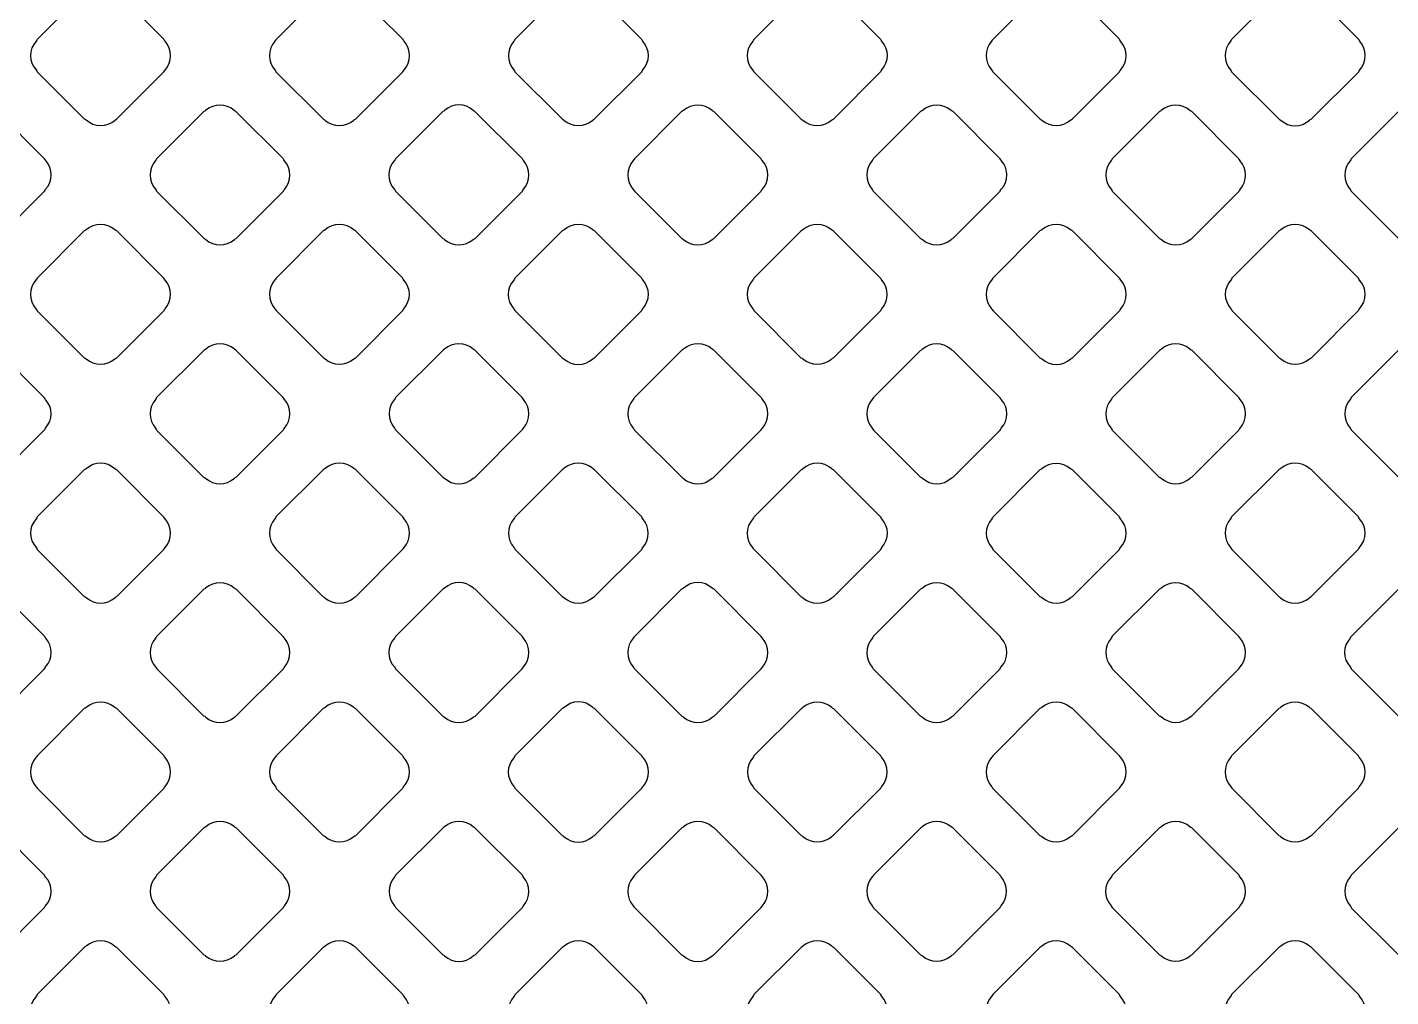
# Model space of a CAD drawing. Extents: x 0 to 248, y 0 to 175.
# Drawn here: x 39.09 to 40.32, y 138.467 to 139.342 of the extents above; entities that cross this region are included whole.
import ezdxf

# ---------------------------------------------------------------- set-up
doc = ezdxf.new("R2010")
doc.units = 0
doc.layers.add('gbr-dxf', color=7, linetype='Continuous')

msp = doc.modelspace()

# ---------------------------------------------------------------- linework, layer by layer
at = {"layer": 'gbr-dxf', "linetype": 'Continuous'}
for points in [[(39.0978, 139.3299, 0.379422), (39.0978, 139.3039, -0.095956), (39.0988, 139.3023), (39.1413, 139.2598, -0.10046), (39.143, 139.2588, 0.379308), (39.169, 139.2587, -0.095968), (39.1706, 139.2597), (39.2131, 139.3022, -0.096328), (39.2141, 139.3038, 0.37947), (39.2141, 139.3298, -0.108361), (39.213, 139.3317), (39.1707, 139.374, -0.104691), (39.1689, 139.375, 0.379357), (39.143, 139.375, -0.096614), (39.1413, 139.374), (39.0988, 139.3315, -0.096527)], [(39.3133, 139.3039, -0.096265), (39.3142, 139.3023), (39.3571, 139.2595, -0.083), (39.3584, 139.2586, 0.378719), (39.3844, 139.2586, -0.096031), (39.386, 139.2595), (39.4287, 139.3023, -0.095916), (39.4297, 139.3039, 0.378964), (39.4297, 139.3298, -0.092052), (39.4288, 139.3314), (39.386, 139.3742, -0.088003), (39.3845, 139.3751, 0.37947), (39.3585, 139.3751, -0.096625), (39.3569, 139.3741), (39.3143, 139.3315, -0.096111), (39.3133, 139.3299, 0.379451)], [(39.5288, 139.3298, 0.379465), (39.5288, 139.3039, -0.095956), (39.5298, 139.3022), (39.5723, 139.2597, -0.10046), (39.574, 139.2587, 0.37981), (39.6, 139.2587, -0.096625), (39.6016, 139.2597), (39.6442, 139.3022, -0.096111), (39.6452, 139.3039, 0.379859), (39.6452, 139.3298, -0.09253), (39.6442, 139.3314), (39.6015, 139.3741, -0.088207), (39.6, 139.3751, 0.379297), (39.574, 139.3751, -0.096261), (39.5724, 139.3741), (39.5298, 139.3315, -0.096328)], [(39.7442, 139.3039, -0.09601), (39.7452, 139.3022), (39.7878, 139.2597, -0.100401), (39.7895, 139.2587, 0.378892), (39.8154, 139.2587, -0.095383), (39.8171, 139.2596), (39.8598, 139.3024, -0.095701), (39.8608, 139.304, 0.378889), (39.8608, 139.3299, -0.09221), (39.8598, 139.3315), (39.8173, 139.374, -0.104442), (39.8155, 139.3751, 0.379778), (39.7895, 139.3751, -0.096625), (39.7879, 139.3741), (39.7452, 139.3315, -0.096111), (39.7443, 139.3298, 0.379308)], [(39.9598, 139.304, -0.09601), (39.9608, 139.3023), (40.0034, 139.2597, -0.100401), (40.0051, 139.2587, 0.379422), (40.0311, 139.2588, -0.096458), (40.0327, 139.2597), (40.0752, 139.3022, -0.096627), (40.0761, 139.3038, 0.3795), (40.0761, 139.3298, -0.10824), (40.0751, 139.3316), (40.0327, 139.374, -0.104101), (40.0309, 139.3751, 0.378645), (40.005, 139.3751, -0.096367), (40.0034, 139.3741), (39.9608, 139.3315, -0.095916), (39.9598, 139.3299, 0.379011)], [(40.1753, 139.3039, -0.09601), (40.1763, 139.3023), (40.2192, 139.2594, -0.083291), (40.2206, 139.2585, 0.37904), (40.2465, 139.2585, -0.09601), (40.2481, 139.2595), (40.2909, 139.3023, -0.095997), (40.2919, 139.3039, 0.378532), (40.2919, 139.3298, -0.091476), (40.2909, 139.3314), (40.2481, 139.3743, -0.08787), (40.2466, 139.3752, 0.379071), (40.2206, 139.3751, -0.096723), (40.219, 139.3742), (40.1763, 139.3315, -0.096857), (40.1754, 139.3299, 0.379308)], [(38.99, 139.222, 0.378798), (38.99, 139.1961, -0.096367), (38.9909, 139.1944), (39.0335, 139.1519, -0.100054), (39.0352, 139.1509, 0.379639), (39.0611, 139.1509, -0.096625), (39.0628, 139.1519), (39.1055, 139.1946, -0.096111), (39.1064, 139.1962, 0.379357), (39.1065, 139.2221, -0.092315), (39.1055, 139.2237), (39.063, 139.2662, -0.104677), (39.0612, 139.2673, 0.378945), (39.0353, 139.2673, -0.096842), (39.0336, 139.2663), (38.9909, 139.2236, -0.096712)], [(39.2056, 139.1962, -0.095956), (39.2065, 139.1945), (39.2491, 139.152, -0.10046), (39.2508, 139.151, 0.379308), (39.2767, 139.151, -0.096117), (39.2784, 139.1519), (39.3209, 139.1944, -0.096227), (39.3218, 139.1961, 0.379), (39.3219, 139.222, -0.107677), (39.3208, 139.2239), (39.2784, 139.2662, -0.104407), (39.2766, 139.2673, 0.37947), (39.2507, 139.2673, -0.096625), (39.249, 139.2663), (39.2065, 139.2238, -0.096111), (39.2056, 139.2221, 0.379682)], [(39.421, 139.2221, 0.378798), (39.421, 139.1961, -0.096367), (39.422, 139.1945), (39.4648, 139.1517, -0.083134), (39.4662, 139.1509, 0.379639), (39.4921, 139.1509, -0.096625), (39.4938, 139.1518), (39.5365, 139.1945, -0.096111), (39.5374, 139.1962, 0.379357), (39.5375, 139.2221, -0.092315), (39.5365, 139.2237), (39.4937, 139.2664, -0.088435), (39.4922, 139.2674, 0.378945), (39.4663, 139.2674, -0.096355), (39.4647, 139.2664), (39.422, 139.2237, -0.096195)], [(39.6365, 139.1961, -0.095956), (39.6375, 139.1945), (39.68, 139.152, -0.10046), (39.6818, 139.151, 0.379243), (39.7077, 139.1509, -0.095383), (39.7093, 139.1519), (39.7519, 139.1945, -0.095916), (39.7529, 139.1961, 0.379605), (39.7529, 139.2221, -0.09253), (39.7519, 139.2237), (39.7092, 139.2664, -0.088207), (39.7077, 139.2673, 0.379731), (39.6818, 139.2673, -0.096625), (39.6801, 139.2663), (39.6375, 139.2237, -0.096111), (39.6365, 139.2221, 0.379682)], [(39.852, 139.1961, -0.09601), (39.853, 139.1945), (39.8956, 139.1519, -0.100401), (39.8973, 139.1509, 0.379422), (39.9232, 139.1509, -0.096458), (39.9249, 139.1519), (39.9675, 139.1946, -0.096627), (39.9685, 139.1962, 0.3795), (39.9685, 139.2222, -0.09221), (39.9676, 139.2237), (39.925, 139.2663, -0.104101), (39.9232, 139.2673, 0.378645), (39.8973, 139.2673, -0.096367), (39.8956, 139.2664), (39.853, 139.2237, -0.095916), (39.852, 139.2221, 0.379011)], [(40.0676, 139.1962, -0.095866), (40.0686, 139.1946), (40.1112, 139.1519, -0.099727), (40.1129, 139.1509, 0.379422), (40.1389, 139.1509, -0.096625), (40.1405, 139.1519), (40.183, 139.1944, -0.096332), (40.184, 139.196, 0.3795), (40.184, 139.2219, -0.10824), (40.1829, 139.2238), (40.1405, 139.2663, -0.104536), (40.1387, 139.2673, 0.379249), (40.1128, 139.2673, -0.096458), (40.1111, 139.2663), (40.0686, 139.2238, -0.096627), (40.0676, 139.2221, 0.379308)], [(40.2832, 139.1961, -0.096117), (40.2841, 139.1944), (40.3269, 139.1517, -0.083), (40.3283, 139.1508, 0.378862), (40.3542, 139.1508, -0.095866), (40.3558, 139.1518), (40.3986, 139.1946, -0.096197), (40.3996, 139.1962, 0.378532), (40.3996, 139.2221, -0.092061), (40.3986, 139.2237), (40.3559, 139.2664, -0.087525), (40.3544, 139.2674, 0.379071), (40.3285, 139.2673, -0.096458), (40.3268, 139.2663), (40.2842, 139.2237, -0.096627), (40.2832, 139.222, 0.379451)], [(39.0977, 139.0884, -0.099964), (39.0987, 139.0866), (39.1412, 139.0442, -0.104264), (39.143, 139.0432, 0.379243), (39.1689, 139.0431, -0.095383), (39.1706, 139.0441), (39.2132, 139.0867, -0.095916), (39.2142, 139.0884, 0.379605), (39.2141, 139.1143, -0.104293), (39.2131, 139.1161), (39.1707, 139.1586, -0.100824), (39.1689, 139.1596, 0.379731), (39.143, 139.1596, -0.096625), (39.1413, 139.1586), (39.0987, 139.116, -0.096111), (39.0977, 139.1143, 0.379682)], [(39.3133, 139.1144, 0.378798), (39.3133, 139.0884, -0.100299), (39.3143, 139.0867), (39.357, 139.0441, -0.087639), (39.3585, 139.0432, 0.379413), (39.3844, 139.0431, -0.096367), (39.3861, 139.0441), (39.4287, 139.0867, -0.096206), (39.4296, 139.0884, 0.379249), (39.4296, 139.1143, -0.104293), (39.4286, 139.1161), (39.3862, 139.1585, -0.100824), (39.3844, 139.1595, 0.379297), (39.3585, 139.1595, -0.096261), (39.3569, 139.1586), (39.3143, 139.116, -0.096301)], [(39.5287, 139.0883, -0.083235), (39.5296, 139.0869), (39.5725, 139.044, -0.087638), (39.5739, 139.0431, 0.379092), (39.5999, 139.0431, -0.096031), (39.6015, 139.0441), (39.6443, 139.0868, -0.095987), (39.6452, 139.0884, 0.378841), (39.6452, 139.1144, -0.087947), (39.6443, 139.1159), (39.6014, 139.1587, -0.083076), (39.6, 139.1596, 0.379778), (39.5741, 139.1596, -0.096625), (39.5724, 139.1586), (39.5297, 139.1159, -0.096111), (39.5287, 139.1143, 0.379682)], [(39.7443, 139.1144, 0.379465), (39.7443, 139.0884, -0.10047), (39.7453, 139.0867), (39.7878, 139.0442, -0.10399), (39.7896, 139.0432, 0.37981), (39.8155, 139.0432, -0.096458), (39.8172, 139.0442), (39.8597, 139.0867, -0.096627), (39.8607, 139.0884, 0.379859), (39.8607, 139.1143, -0.088442), (39.8598, 139.1158), (39.8171, 139.1585, -0.100519), (39.8154, 139.1595, 0.379297), (39.7895, 139.1595, -0.095866), (39.7878, 139.1585), (39.7453, 139.116, -0.095916)], [(39.9598, 139.0884, -0.099643), (39.9608, 139.0867), (40.0033, 139.0441, -0.103545), (40.0051, 139.0431, 0.379422), (40.0311, 139.0431, -0.096625), (40.0327, 139.0441), (40.0753, 139.0867, -0.096111), (40.0763, 139.0883, 0.3795), (40.0763, 139.1143, -0.104843), (40.0752, 139.1161), (40.0327, 139.1586, -0.100588), (40.031, 139.1596, 0.379249), (40.0051, 139.1596, -0.096458), (40.0034, 139.1586), (39.9608, 139.116, -0.096627), (39.9598, 139.1143, 0.379308)], [(40.1755, 139.0884, -0.100082), (40.1765, 139.0867), (40.2191, 139.0441, -0.087645), (40.2206, 139.0431, 0.379201), (40.2465, 139.0432, -0.096625), (40.2482, 139.0441), (40.2907, 139.0867, -0.096111), (40.2917, 139.0883, 0.379357), (40.2917, 139.1143, -0.104256), (40.2907, 139.1161), (40.2483, 139.1585, -0.10077), (40.2465, 139.1595, 0.37947), (40.2206, 139.1595, -0.096458), (40.2189, 139.1585), (40.1765, 139.116, -0.096627), (40.1755, 139.1143, 0.379451)], [(38.99, 138.9806, -0.099971), (38.991, 138.9789), (39.0335, 138.9364, -0.103923), (39.0353, 138.9354, 0.378647), (39.0612, 138.9354, -0.095883), (39.0628, 138.9364), (39.1055, 138.979, -0.095895), (39.1064, 138.9806, 0.378338), (39.1064, 139.0065, -0.087788), (39.1055, 139.008), (39.0628, 139.0507, -0.100073), (39.0611, 139.0517, 0.379347), (39.0351, 139.0517, -0.096625), (39.0335, 139.0507), (38.991, 139.0082, -0.096111), (38.99, 139.0066, 0.379451)], [(39.2055, 138.9806, -0.099971), (39.2065, 138.9789), (39.2489, 138.9364, -0.104246), (39.2507, 138.9354, 0.378952), (39.2767, 138.9354, -0.095866), (39.2783, 138.9364), (39.3209, 138.979, -0.096227), (39.3219, 138.9806, 0.37947), (39.3219, 139.0066, -0.104293), (39.3208, 139.0084), (39.2784, 139.0508, -0.100824), (39.2767, 139.0518, 0.379297), (39.2508, 139.0518, -0.096261), (39.2491, 139.0508), (39.2065, 139.0082, -0.095916), (39.2055, 139.0065, 0.379011)], [(39.4211, 139.0066, 0.379422), (39.4211, 138.9807, -0.099976), (39.4221, 138.979), (39.4648, 138.9363, -0.087638), (39.4662, 138.9354, 0.379243), (39.4922, 138.9354, -0.095383), (39.4938, 138.9363), (39.5364, 138.979, -0.095602), (39.5374, 138.9806, 0.378889), (39.5374, 139.0065, -0.104371), (39.5364, 139.0083), (39.4939, 139.0508, -0.100294), (39.4922, 139.0518, 0.379313), (39.4662, 139.0518, -0.095968), (39.4646, 139.0508), (39.4221, 139.0083, -0.096328)], [(39.6365, 138.9806, -0.083262), (39.6373, 138.9792), (39.6802, 138.9363, -0.087864), (39.6817, 138.9353, 0.379422), (39.7077, 138.9354, -0.096458), (39.7093, 138.9363), (39.752, 138.979, -0.096627), (39.753, 138.9807, 0.3795), (39.753, 139.0066, -0.087947), (39.7521, 139.0081), (39.7092, 139.051, -0.083024), (39.7078, 139.0519, 0.378645), (39.6818, 139.0519, -0.095866), (39.6802, 139.0509), (39.6374, 139.0081, -0.095602), (39.6365, 139.0065, 0.379011)], [(39.8521, 138.9807, -0.099643), (39.8531, 138.9789), (39.8956, 138.9364, -0.103545), (39.8974, 138.9354, 0.378952), (39.9233, 138.9354, -0.09601), (39.925, 138.9363), (39.9676, 138.9789, -0.096328), (39.9685, 138.9806, 0.37947), (39.9685, 139.0065, -0.088442), (39.9676, 139.008), (39.9249, 139.0507, -0.100519), (39.9232, 139.0517, 0.379731), (39.8972, 139.0517, -0.096458), (39.8956, 139.0507), (39.8531, 139.0082, -0.096627), (39.8521, 139.0066, 0.379308)], [(40.0676, 139.0065, 0.37889), (40.0676, 138.9805, -0.100082), (40.0686, 138.9788), (40.111, 138.9364, -0.103923), (40.1128, 138.9354, 0.379201), (40.1388, 138.9354, -0.096625), (40.1404, 138.9364), (40.183, 138.979, -0.096111), (40.184, 138.9806, 0.379859), (40.184, 139.0066, -0.104293), (40.1829, 139.0084), (40.1406, 139.0507, -0.100824), (40.1388, 139.0517, 0.3795), (40.1129, 139.0518, -0.096614), (40.1112, 139.0508), (40.0686, 139.0081, -0.096539)], [(40.2832, 138.9807, -0.10047), (40.2842, 138.979), (40.3268, 138.9364, -0.088202), (40.3283, 138.9354, 0.379092), (40.3542, 138.9354, -0.095383), (40.3558, 138.9364), (40.3984, 138.979, -0.096227), (40.3994, 138.9806, 0.37905), (40.3994, 139.0066, -0.103956), (40.3984, 139.0084), (40.356, 139.0508, -0.10077), (40.3542, 139.0518, 0.37947), (40.3283, 139.0518, -0.096458), (40.3266, 139.0508), (40.2842, 139.0083, -0.096627), (40.2832, 139.0066, 0.379682)], [(39.0978, 138.8988, 0.379465), (39.0978, 138.8729, -0.103917), (39.0989, 138.8711), (39.1412, 138.8288, -0.107817), (39.143, 138.8277, 0.379308), (39.169, 138.8277, -0.096117), (39.1706, 138.8287), (39.2131, 138.8712, -0.096227), (39.2141, 138.8728, 0.379), (39.2141, 138.8987, -0.100076), (39.2131, 138.9004), (39.1705, 138.943, -0.096527), (39.1689, 138.944, 0.378945), (39.143, 138.944, -0.096217), (39.1413, 138.943), (39.0988, 138.9005, -0.096328)], [(39.3133, 138.8988, 0.379422), (39.3133, 138.8729, -0.103926), (39.3143, 138.8711), (39.3569, 138.8285, -0.092072), (39.3584, 138.8276, 0.379092), (39.3844, 138.8275, -0.096031), (39.386, 138.8285), (39.4287, 138.8713, -0.095987), (39.4297, 138.8729, 0.378338), (39.4297, 138.8988, -0.100106), (39.4287, 138.9005), (39.3861, 138.9431, -0.096195), (39.3845, 138.9441, 0.378877), (39.3585, 138.9441, -0.09601), (39.3569, 138.9431), (39.3142, 138.9005, -0.096328)], [(39.5288, 138.8988, 0.378798), (39.5288, 138.8729, -0.087686), (39.5297, 138.8714), (39.5725, 138.8286, -0.091913), (39.574, 138.8277, 0.379639), (39.6, 138.8277, -0.096458), (39.6016, 138.8286), (39.6442, 138.8712, -0.096627), (39.6451, 138.8728, 0.3795), (39.6452, 138.8988, -0.100514), (39.6442, 138.9005), (39.6016, 138.9431, -0.096539), (39.5999, 138.9441, 0.378645), (39.574, 138.9441, -0.096367), (39.5724, 138.9431), (39.5297, 138.9004, -0.095895)], [(39.7442, 138.8728, -0.087284), (39.7452, 138.8714), (39.788, 138.8285, -0.091737), (39.7896, 138.8276, 0.378952), (39.8155, 138.8275, -0.09601), (39.8171, 138.8285), (39.8599, 138.8712, -0.096328), (39.8608, 138.8729, 0.37947), (39.8608, 138.8988, -0.084073), (39.8599, 138.9002), (39.8171, 138.943, -0.096857), (39.8155, 138.944, 0.379731), (39.7895, 138.944, -0.096458), (39.7879, 138.943), (39.7452, 138.9004, -0.096627), (39.7443, 138.8988, 0.379308)], [(39.9599, 138.8988, 0.37889), (39.9599, 138.8728, -0.103999), (39.9609, 138.8711), (40.0033, 138.8287, -0.10739), (40.0051, 138.8277, 0.379201), (40.0311, 138.8277, -0.096625), (40.0327, 138.8287), (40.0752, 138.8711, -0.096111), (40.0761, 138.8728, 0.379859), (40.0761, 138.8988, -0.100399), (40.0751, 138.9005), (40.0327, 138.9429, -0.096627), (40.031, 138.9439, 0.3795), (40.0051, 138.9439, -0.096614), (40.0034, 138.943), (39.9609, 138.9004, -0.096539)], [(40.1754, 138.8729, -0.104392), (40.1764, 138.8711), (40.2189, 138.8286, -0.092233), (40.2204, 138.8276, 0.379092), (40.2464, 138.8276, -0.095383), (40.248, 138.8286), (40.2907, 138.8713, -0.096227), (40.2917, 138.8729, 0.37905), (40.2917, 138.8989, -0.100076), (40.2907, 138.9006), (40.2482, 138.9431, -0.096527), (40.2465, 138.9441, 0.37947), (40.2206, 138.9441, -0.096458), (40.2189, 138.9431), (40.1763, 138.9005, -0.096627), (40.1754, 138.8988, 0.379682)], [(38.9899, 138.7651, -0.087363), (38.9908, 138.7636), (39.0336, 138.7208, -0.091364), (39.0352, 138.7198, 0.379299), (39.0611, 138.7199, -0.096625), (39.0628, 138.7208), (39.1055, 138.7635, -0.096111), (39.1064, 138.7652, 0.379357), (39.1065, 138.7911, -0.083622), (39.1056, 138.7925), (39.0628, 138.8353, -0.096527), (39.0612, 138.8362, 0.378784), (39.0352, 138.8363, -0.096031), (39.0336, 138.8353), (38.9909, 138.7926, -0.096195), (38.9899, 138.791, 0.378386)], [(39.2055, 138.7911, 0.379201), (39.2056, 138.7651, -0.103917), (39.2066, 138.7633), (39.2489, 138.721, -0.107817), (39.2508, 138.7199, 0.379243), (39.2767, 138.7199, -0.095383), (39.2784, 138.7209), (39.3209, 138.7634, -0.095602), (39.3219, 138.765, 0.378889), (39.3218, 138.791, -0.100514), (39.3208, 138.7927), (39.2783, 138.8352, -0.096857), (39.2766, 138.8362, 0.379456), (39.2507, 138.8362, -0.096259), (39.249, 138.8353), (39.2065, 138.7927, -0.096539)], [(39.421, 138.791, 0.379465), (39.421, 138.7651, -0.103917), (39.4221, 138.7633), (39.4646, 138.7208, -0.091737), (39.4662, 138.7198, 0.37981), (39.4921, 138.7198, -0.096458), (39.4938, 138.7208), (39.5364, 138.7635, -0.096627), (39.5374, 138.7651, 0.379859), (39.5374, 138.7911, -0.100902), (39.5364, 138.7928), (39.4939, 138.8353, -0.096627), (39.4923, 138.8363, 0.379297), (39.4663, 138.8363, -0.095886), (39.4647, 138.8354), (39.422, 138.7927, -0.095585)], [(39.6365, 138.7651, -0.087613), (39.6374, 138.7636), (39.6803, 138.7208, -0.091578), (39.6819, 138.7198, 0.379201), (39.7078, 138.7198, -0.096625), (39.7095, 138.7208), (39.752, 138.7634, -0.096111), (39.753, 138.765, 0.3795), (39.753, 138.791, -0.101017), (39.752, 138.7927), (39.7094, 138.8353, -0.096842), (39.7077, 138.8363, 0.379249), (39.6818, 138.8363, -0.096458), (39.6801, 138.8353), (39.6375, 138.7927, -0.096627), (39.6365, 138.7911, 0.379451)], [(39.8521, 138.7909, 0.37889), (39.8521, 138.765, -0.087254), (39.853, 138.7635), (39.8957, 138.7208, -0.091578), (39.8973, 138.7198, 0.379201), (39.9232, 138.7199, -0.096625), (39.9249, 138.7208), (39.9675, 138.7635, -0.096111), (39.9685, 138.7652, 0.379859), (39.9685, 138.7911, -0.083792), (39.9676, 138.7925), (39.9249, 138.8352, -0.096627), (39.9233, 138.8362, 0.3795), (39.8973, 138.8362, -0.096614), (39.8957, 138.8352), (39.853, 138.7926, -0.095895)], [(40.0676, 138.7652, -0.103999), (40.0686, 138.7634), (40.111, 138.721, -0.107634), (40.1129, 138.72, 0.378719), (40.1388, 138.72, -0.096031), (40.1404, 138.7209), (40.1829, 138.7634, -0.095916), (40.1839, 138.7651, 0.378964), (40.1839, 138.791, -0.100076), (40.1829, 138.7927), (40.1404, 138.8353, -0.096527), (40.1387, 138.8362, 0.37947), (40.1128, 138.8362, -0.096458), (40.1111, 138.8352), (40.0686, 138.7928, -0.096627), (40.0676, 138.7911, 0.379451)], [(40.2831, 138.7652, -0.103884), (40.2841, 138.7634), (40.3267, 138.7208, -0.091916), (40.3283, 138.7198, 0.379422), (40.3542, 138.7198, -0.095956), (40.3559, 138.7208), (40.3985, 138.7635, -0.096332), (40.3995, 138.7651, 0.379859), (40.3995, 138.7911, -0.100902), (40.3985, 138.7928), (40.3559, 138.8354, -0.096857), (40.3543, 138.8364, 0.379141), (40.3283, 138.8364, -0.095383), (40.3267, 138.8354), (40.284, 138.7927, -0.096527), (40.2831, 138.7911, 0.379087)], [(39.0977, 138.6573, -0.091954), (39.0987, 138.6558), (39.1413, 138.6131, -0.096111), (39.143, 138.6121, 0.379092), (39.1689, 138.6121, -0.095383), (39.1705, 138.6131), (39.2132, 138.6557, -0.095686), (39.2142, 138.6573, 0.378841), (39.2142, 138.6833, -0.096614), (39.2132, 138.6849), (39.1705, 138.7276, -0.092126), (39.1689, 138.7285, 0.379778), (39.143, 138.7285, -0.096625), (39.1413, 138.7275), (39.0987, 138.6849, -0.096111), (39.0977, 138.6833, 0.379682)], [(39.3133, 138.6833, 0.379465), (39.3134, 138.6574, -0.108153), (39.3144, 138.6555), (39.3568, 138.6131, -0.096111), (39.3585, 138.6121, 0.37981), (39.3844, 138.6121, -0.096458), (39.3861, 138.6131), (39.4286, 138.6556, -0.096627), (39.4296, 138.6573, 0.379859), (39.4296, 138.6833, -0.096723), (39.4286, 138.6849), (39.386, 138.7275, -0.092564), (39.3844, 138.7285, 0.379297), (39.3585, 138.7285, -0.095719), (39.3569, 138.7275), (39.3143, 138.685, -0.095916)], [(39.5287, 138.6573, -0.092162), (39.5297, 138.6557), (39.5724, 138.613, -0.095895), (39.574, 138.612, 0.379201), (39.6, 138.612, -0.096625), (39.6016, 138.613), (39.6443, 138.6557, -0.096111), (39.6453, 138.6573, 0.379357), (39.6453, 138.6833, -0.096507), (39.6443, 138.6849), (39.6016, 138.7276, -0.092456), (39.6, 138.7286, 0.37947), (39.5741, 138.7286, -0.096458), (39.5724, 138.7276), (39.5297, 138.6849, -0.096627), (39.5287, 138.6832, 0.379451)], [(39.7444, 138.6573, -0.091476), (39.7453, 138.6558), (39.7879, 138.6131, -0.095895), (39.7896, 138.6122, 0.379422), (39.8155, 138.6122, -0.096625), (39.8172, 138.6132), (39.8597, 138.6557, -0.096111), (39.8607, 138.6573, 0.379859), (39.8607, 138.6833, -0.096458), (39.8597, 138.685), (39.8174, 138.7273, -0.108515), (39.8155, 138.7284, 0.3795), (39.7895, 138.7284, -0.096259), (39.7879, 138.7274), (39.7453, 138.6849, -0.095895), (39.7444, 138.6832, 0.378651)], [(39.9598, 138.6573, -0.092162), (39.9607, 138.6558), (40.0034, 138.6131, -0.095796), (40.005, 138.6121, 0.378719), (40.0309, 138.6121, -0.096031), (40.0326, 138.6131), (40.0752, 138.6557, -0.095916), (40.0762, 138.6574, 0.378964), (40.0762, 138.6833, -0.095968), (40.0752, 138.6849), (40.0326, 138.7276, -0.092456), (40.031, 138.7285, 0.37947), (40.0051, 138.7285, -0.096458), (40.0034, 138.7275), (39.9608, 138.6849, -0.096627), (39.9598, 138.6833, 0.379451)], [(40.1754, 138.6834, 0.379465), (40.1754, 138.6574, -0.108153), (40.1764, 138.6556), (40.2189, 138.6131, -0.096111), (40.2205, 138.6121, 0.37981), (40.2465, 138.6121, -0.095956), (40.2482, 138.6131), (40.2907, 138.6556, -0.096332), (40.2917, 138.6573, 0.379859), (40.2917, 138.6833, -0.096723), (40.2907, 138.6849), (40.248, 138.7276, -0.092898), (40.2465, 138.7285, 0.379297), (40.2205, 138.7285, -0.095866), (40.2189, 138.7276), (40.1763, 138.685, -0.095916)], [(38.99, 138.5755, 0.37889), (38.99, 138.5496, -0.09185), (38.9909, 138.5481), (39.0337, 138.5053, -0.095824), (39.0353, 138.5044, 0.378719), (39.0612, 138.5044, -0.096031), (39.0628, 138.5053), (39.1054, 138.5479, -0.095916), (39.1064, 138.5496, 0.379605), (39.1064, 138.5755, -0.096458), (39.1054, 138.5772), (39.063, 138.6196, -0.108515), (39.0611, 138.6207, 0.3795), (39.0351, 138.6207, -0.096259), (39.0335, 138.6197), (38.991, 138.5772, -0.095895)], [(39.2055, 138.5755, 0.378798), (39.2055, 138.5496, -0.092052), (39.2064, 138.548), (39.2491, 138.5053, -0.096266), (39.2507, 138.5044, 0.379639), (39.2767, 138.5044, -0.096458), (39.2783, 138.5054), (39.3209, 138.5479, -0.096627), (39.3219, 138.5496, 0.3795), (39.3219, 138.5755, -0.096614), (39.3209, 138.5772), (39.2783, 138.6198, -0.092187), (39.2767, 138.6208, 0.378645), (39.2508, 138.6208, -0.096367), (39.2491, 138.6198), (39.2065, 138.5771, -0.095895)], [(39.4211, 138.5496, -0.107426), (39.4222, 138.5478), (39.4647, 138.5053, -0.095819), (39.4663, 138.5043, 0.379451), (39.4922, 138.5043, -0.096259), (39.4939, 138.5053), (39.5365, 138.5479, -0.095895), (39.5375, 138.5495, 0.378827), (39.5375, 138.5754, -0.095968), (39.5365, 138.5771), (39.4937, 138.6198, -0.092456), (39.4922, 138.6207, 0.37947), (39.4662, 138.6207, -0.096458), (39.4646, 138.6197), (39.4221, 138.5773, -0.096627), (39.4211, 138.5756, 0.379682)], [(39.6365, 138.5495, -0.092061), (39.6375, 138.5479), (39.6801, 138.5053, -0.095895), (39.6817, 138.5043, 0.379422), (39.7077, 138.5043, -0.096625), (39.7093, 138.5053), (39.752, 138.548, -0.096111), (39.753, 138.5496, 0.3795), (39.753, 138.5756, -0.096723), (39.752, 138.5772), (39.7094, 138.6198, -0.092228), (39.7078, 138.6208, 0.379249), (39.6819, 138.6208, -0.096625), (39.6802, 138.6198), (39.6375, 138.5771, -0.096111), (39.6365, 138.5754, 0.379308)], [(39.8521, 138.5496, -0.091476), (39.853, 138.5481), (39.8957, 138.5054, -0.096227), (39.8973, 138.5044, 0.378892), (39.9232, 138.5044, -0.095883), (39.9249, 138.5054), (39.9675, 138.548, -0.096227), (39.9684, 138.5496, 0.378964), (39.9684, 138.5756, -0.095968), (39.9675, 138.5772), (39.925, 138.6196, -0.108196), (39.9232, 138.6207, 0.37947), (39.8972, 138.6207, -0.096458), (39.8956, 138.6197), (39.8531, 138.5772, -0.096627), (39.8521, 138.5756, 0.379308)], [(40.0675, 138.5496, -0.091842), (40.0684, 138.5481), (40.1112, 138.5053, -0.095796), (40.1128, 138.5044, 0.379299), (40.1388, 138.5044, -0.095956), (40.1404, 138.5054), (40.183, 138.5479, -0.096332), (40.184, 138.5496, 0.3795), (40.184, 138.5755, -0.096614), (40.183, 138.5772), (40.1403, 138.6199, -0.092187), (40.1387, 138.6208, 0.378611), (40.1128, 138.6208, -0.095166), (40.1112, 138.6199), (40.0685, 138.5772, -0.096036), (40.0675, 138.5755, 0.378386)], [(40.2832, 138.5496, -0.108042), (40.2842, 138.5478), (40.3267, 138.5053, -0.096332), (40.3284, 138.5043, 0.37981), (40.3543, 138.5043, -0.096625), (40.356, 138.5053), (40.3985, 138.5478, -0.096111), (40.3995, 138.5495, 0.379859), (40.3995, 138.5754, -0.096458), (40.3985, 138.5771), (40.3558, 138.6198, -0.092233), (40.3543, 138.6207, 0.379731), (40.3283, 138.6207, -0.096458), (40.3266, 138.6197), (40.2842, 138.5773, -0.096627), (40.2832, 138.5756, 0.379682)], [(39.0978, 138.4678, 0.379465), (39.0978, 138.4418, -0.096103), (39.0988, 138.4402), (39.1413, 138.3977, -0.09979), (39.143, 138.3967, 0.37981), (39.169, 138.3967, -0.096458), (39.1706, 138.3977), (39.2131, 138.4401, -0.096627), (39.2141, 138.4417, 0.379859), (39.2141, 138.4677, -0.108361), (39.213, 138.4696), (39.1707, 138.5119, -0.104691), (39.1689, 138.5129, 0.379297), (39.143, 138.513, -0.095886), (39.1413, 138.512), (39.0988, 138.4694, -0.095585)], [(39.3133, 138.4418, -0.096625), (39.3143, 138.4402), (39.3571, 138.3974, -0.083651), (39.3585, 138.3965, 0.37981), (39.3844, 138.3965, -0.096458), (39.3861, 138.3975), (39.4287, 138.4401, -0.096627), (39.4297, 138.4418, 0.379859), (39.4297, 138.4677, -0.092523), (39.4288, 138.4693), (39.386, 138.5121, -0.088334), (39.3845, 138.513, 0.379731), (39.3585, 138.513, -0.096458), (39.3569, 138.512), (39.3143, 138.4694, -0.096627), (39.3133, 138.4678, 0.379682)], [(39.5288, 138.4677, 0.379422), (39.5289, 138.4417, -0.096119), (39.5298, 138.4401), (39.5723, 138.3976, -0.100115), (39.574, 138.3966, 0.37981), (39.6, 138.3966, -0.096625), (39.6016, 138.3976), (39.6442, 138.4401, -0.096111), (39.6451, 138.4418, 0.3795), (39.6452, 138.4677, -0.092597), (39.6442, 138.4693), (39.6015, 138.512, -0.087875), (39.6, 138.513, 0.378699), (39.5741, 138.513, -0.09601), (39.5724, 138.512), (39.5298, 138.4693, -0.096328)], [(39.7442, 138.4418, -0.095866), (39.7452, 138.4402), (39.7878, 138.3976, -0.100054), (39.7895, 138.3966, 0.37874), (39.8154, 138.3966, -0.096528), (39.8171, 138.3976), (39.8598, 138.4403, -0.096195), (39.8608, 138.4419, 0.378338), (39.8608, 138.4678, -0.091842), (39.8598, 138.4694), (39.8173, 138.512, -0.104101), (39.8155, 138.513, 0.379347), (39.7895, 138.513, -0.096458), (39.7879, 138.512), (39.7452, 138.4694, -0.096627), (39.7443, 138.4677, 0.379308)], [(39.9598, 138.4419, -0.095883), (39.9608, 138.4403), (40.0034, 138.3977, -0.099711), (40.0051, 138.3967, 0.379299), (40.0311, 138.3967, -0.096625), (40.0327, 138.3977), (40.0752, 138.4401, -0.096111), (40.0761, 138.4417, 0.3795), (40.0761, 138.4677, -0.10828), (40.0751, 138.4696), (40.0327, 138.512, -0.104173), (40.0309, 138.513, 0.378611), (40.005, 138.513, -0.095166), (40.0034, 138.512), (39.9608, 138.4695, -0.095602), (39.9598, 138.4678, 0.378386)], [(40.1754, 138.4418, -0.095973), (40.1763, 138.4402), (40.2192, 138.3974, -0.083134), (40.2205, 138.3965, 0.37981), (40.2465, 138.3965, -0.096625), (40.2482, 138.3975), (40.2908, 138.4401, -0.096111), (40.2918, 138.4418, 0.379859), (40.2918, 138.4677, -0.09253), (40.2909, 138.4693), (40.2481, 138.5121, -0.088334), (40.2466, 138.513, 0.379731), (40.2206, 138.513, -0.096458), (40.2189, 138.512), (40.1763, 138.4694, -0.096627), (40.1754, 138.4678, 0.379682)]]:
    msp.add_lwpolyline(points, format="xyb", close=True, dxfattribs=at)

doc.saveas('drawing.dxf')
